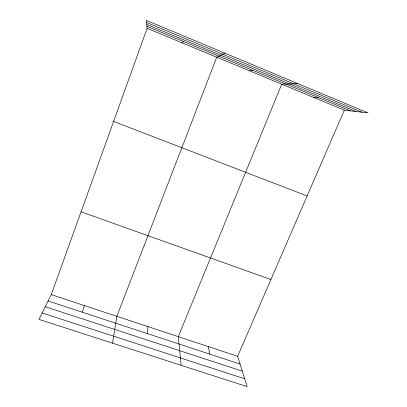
<?xml version="1.0" encoding="UTF-8"?>
<svg xmlns="http://www.w3.org/2000/svg" width="407" height="407" viewBox="0 0 407 407"><rect width="100%" height="100%" fill="white"/><g stroke="black" fill="none" stroke-linecap="round" stroke-linejoin="round"><path stroke-width="0.61" d="M147.67 333.699L147.838 326.572M112.535 343.162L116.855 316.315L216.733 57.204L224.929 53.175M82.25 312.184L84.356 305.565M344.307 110.17L237.647 356.288L247.176 386.65L38.975 319.403L51.262 294.612L147.131 28.307L146.281 20.35L368.025 112.892L344.307 110.17L147.131 28.307M182.275 42.898L183.236 41.387M249.532 70.823L252.671 70.248M297.99 83.664L281.715 84.183L178.291 336.645L181.151 365.323M313.304 97.298L318.422 97.588M42.16 312.973L244.719 378.81M45.263 306.715L242.313 371.153M48.118 300.961L240.099 364.097M51.262 294.612L237.647 356.288M81.069 211.818L270.914 279.523M113.609 121.428L307.122 195.971M146.505 22.431L361.859 112.184M146.718 24.445L355.86 111.498M146.917 26.287L350.366 110.867M208.221 346.55L209.829 354.146"/></g></svg>
